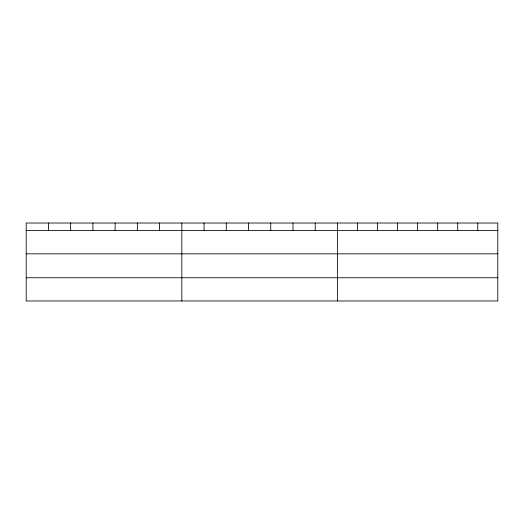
<?xml version="1.0" encoding="UTF-8"?>
<svg xmlns="http://www.w3.org/2000/svg" width="524" height="524" viewBox="0 0 524 524"><rect width="100%" height="100%" fill="white"/><g stroke="black" fill="none" stroke-linecap="round" stroke-linejoin="round"><path stroke-width="0.79" d="M497.8 253.826L497.8 223.021L26.2 223.021L26.2 300.979L497.8 300.979L497.8 253.826L26.2 253.826M26.2 230.599L497.8 230.599M26.2 277.753L497.8 277.753M477.757 223.021L477.757 230.599M457.714 223.021L457.714 230.599M437.671 223.021L437.671 230.599M417.628 223.021L417.628 230.599M397.585 223.021L397.585 230.599M377.542 223.021L377.542 230.599M357.499 223.021L357.499 230.599M337.456 223.021L337.456 300.979M315.225 223.021L315.225 230.599M292.988 223.021L292.988 230.599M270.757 223.021L270.757 230.599M248.527 223.021L248.527 230.599M226.296 223.021L226.296 230.599M204.059 223.021L204.059 230.599M181.828 223.021L181.828 300.979M159.597 223.021L159.597 230.599M137.36 223.021L137.36 230.599M115.129 223.021L115.129 230.599M92.899 223.021L92.899 230.599M70.668 223.021L70.668 230.599M48.431 223.021L48.431 230.599"/></g></svg>
